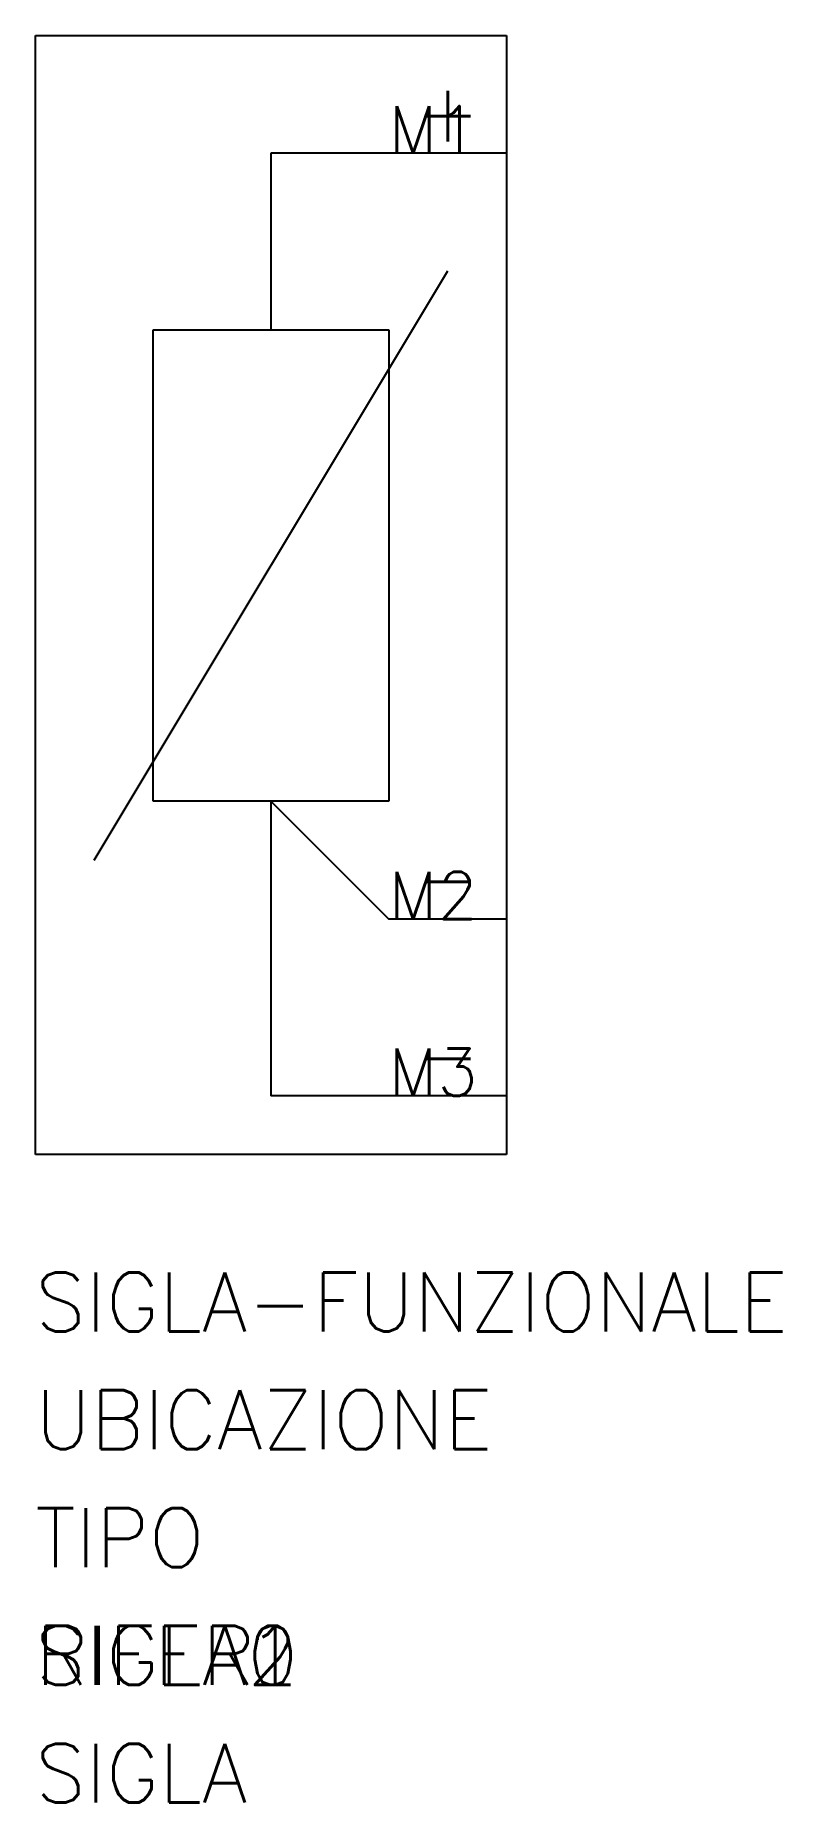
# Model space of a CAD drawing. Extents: x 0 to 31.7, y -27.5 to 47.5.
import ezdxf

# ---------------------------------------------------------------- set-up
doc = ezdxf.new("R2010")
doc.units = 0
doc.header["$LTSCALE"] = 4
doc.layers.get('0').update_dxf_attribs({"linetype": 'CONTINUOUS'})
doc.styles.get("Standard").update_dxf_attribs({"font": 'romans.shx'})

msp = doc.modelspace()

# ---------------------------------------------------------------- linework, layer by layer
for p, q in [((0, 0), (0, 47.5)), ((0, 47.5), (10, 47.5)), ((10, 47.5), (20, 47.5)), ((20, 47.5), (20, 0)), ((20, 42.5), (10, 42.5)), ((10, 42.5), (10, 35)), ((2.5, 12.5), (17.5, 37.5)), ((5, 15), (5, 35)), ((5, 35), (10, 35)), ((10, 35), (15, 35)), ((15, 35), (15, 15)), ((15, 15), (5, 15)), ((10, 15), (15, 10)), ((10, 15), (10, 2.5)), ((20, 10), (15, 10)), ((20, 2.5), (10, 2.5)), ((20, 0), (0, 0))]:
    msp.add_line(p, q)

# ---------------------------------------------------------------- texts
at = {"char_height": 2.5, "attachment_point": 8}
for s, insert in [('+', (17.5, 43)), ('-', (17.5, 10.5)), ('-', (17.5, 3))]:
    msp.add_mtext_dynamic_manual_height_columns(s, width=5, gutter_width=12.5, heights=[0], dxfattribs=dict(at, insert=insert))
at = {"color": 4, "flags": 8}
for tag, p in [('M1', (15, 42.5)), ('M2', (15, 10)), ('M3', (15, 2.5))]:
    msp.add_attdef(tag, p, '', height=2, dxfattribs=at)
for tag, p, s, height, flags in [('F1', (20, 42.5), '', 0.00001, 9), ('F2', (20, 10), '', 0.00001, 9), ('F3', (20, 2.5), '', 0.00001, 9), ('TIPOSIG', (0, 0), '3', 0.00000001, 9), ('POSIZIONE', (0, 0), '', 0.00000001, 9), ('P-TABELLA', (0, 0), '', 0.00000001, 9), ('T-TABELLA', (0, 0), '', 0.00000001, 9), ('H-TABELLA', (0, 0), '', 0.00000001, 9), ('CODICE', (0, 0), '1xNNN', 0.00000001, 9), ('NOTE1', (0, 0), '', 0.00000001, 9), ('NOTE2', (0, 0), '', 0.00000001, 9), ('DEN1', (0, 0), '', 0.00000001, 8), ('DEN1-A', (0, 0), '', 0.00000001, 8), ('DEN1-TRAD-ID', (0, 0), '', 0.00000001, 8)]:
    msp.add_attdef(tag, p, s, height=height, dxfattribs=dict(flags=flags))
at = {"color": 3}
for tag, p, s, flags in [('SIGLA-FUNZIONALE', (0, -7.5), '', 9), ('UBICAZIONE', (0, -12.5), '', 8), ('TIPO', (0, -17.5), '', 9), ('SIGLA0', (0, -22.5), '', 9), ('SIGLA1', (0, -22.5), '', 9), ('SIGLA2', (0, -22.5), '', 9), ('RIFER', (0, -22.5), 'RIFER ?', 8), ('SIGLA', (0, -27.5), 'SIGLA ?', 8)]:
    msp.add_attdef(tag, p, s, height=2.5, dxfattribs=dict(at, flags=flags))

doc.saveas('drawing.dxf')
